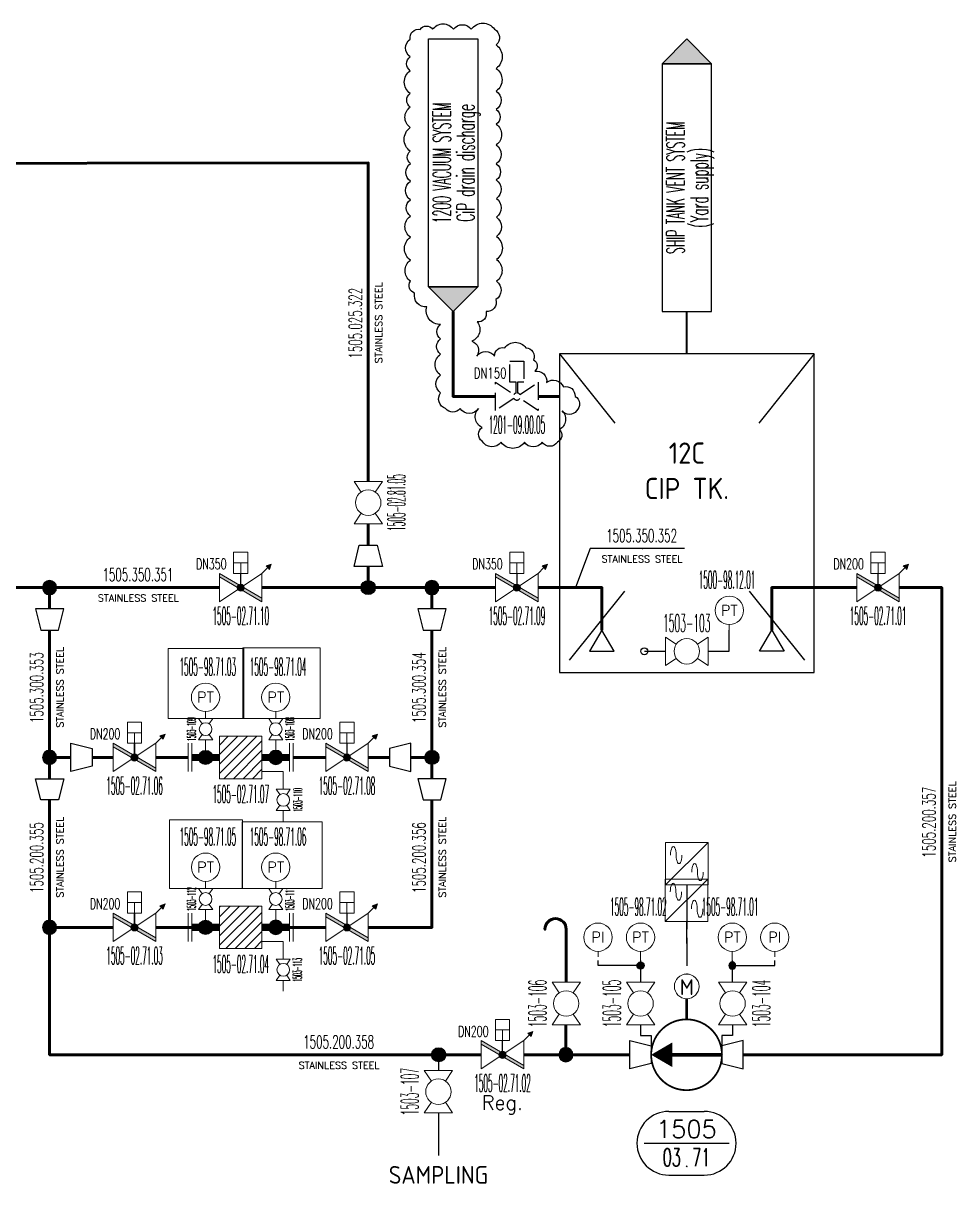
# Model space of a CAD drawing. Extents: x 96 to 630, y 53 to 248.
# Drawn here: x 498.1 to 629.8, y 53 to 216.9 of the extents above; entities that cross this region are included whole.
import ezdxf
from ezdxf.enums import TextEntityAlignment as Align
from ezdxf.xclip import XClip

# ---------------------------------------------------------------- set-up
doc = ezdxf.new("R2010")
doc.units = 0
doc.header["$LTSCALE"] = 10
doc.header["$XCLIPFRAME"] = 2
for name, pattern in [('CENTER', [2, 1.25, -0.25, 0.25, -0.25]), ('HIDDEN', [0.375, 0.25, -0.125]), ('PHANTOM2', [1.25, 0.625, -0.125, 0.125, -0.125, 0.125, -0.125])]:
    doc.linetypes.add(name, pattern=pattern)
for name, color, linetype in [('000-TX1', 1, 'Continuous'), ('000-TX2', 2, 'Continuous'), ('000-TX3', 3, 'Continuous'), ('0CE1', 1, 'CENTER'), ('0CO0', 7, 'Continuous'), ('0CO1', 1, 'Continuous'), ('0CO2', 2, 'Continuous'), ('0TX1', 1, 'Continuous'), ('0TX2', 2, 'Continuous'), ('Reference_1', 7, 'Continuous'), ('Reference_2', 1, 'Continuous')]:
    doc.layers.add(name, color=color, linetype=linetype)
for name, color, linetype, lineweight in [('1400_1 Circulation System Piping', 102, 'Continuous', 60), ('1500_1 Flushing System Piping', 92, 'Continuous', 60), ('2400 Biomass Water Piping', 220, 'Continuous', 40), ('ARMATURE', 1, 'Continuous', 15), ('PIPENUM', 1, 'Continuous', 25)]:
    doc.layers.add(name, color=color, linetype=linetype, lineweight=lineweight)
doc.layers.add('REV C', color=14, linetype='Continuous', true_color=0xa50000)
doc.layers.add('Viewport', color=7, linetype='Continuous', plot=False)
doc.styles.add('MMC-TX2', font='romans.shx')
doc.styles.add('ROMANS', font='romans.shx')
doc.styles.get("Standard").update_dxf_attribs({"font": 'isocp.shx'})
doc.styles.add('Standard-TX2', font='romans.shx')

# ---------------------------------------------------------------- blocks, each defined once
blk = doc.blocks.new('Pipe_tag')
at = {"layer": '0CO1', "ltscale": 2}
blk.add_point((6, 0), dxfattribs=at)
at = {"color": 0, "style": 'ROMANS', "width": 0.532808}
blk.add_attdef('PIPE-NO', text='', height=2.2, dxfattribs=at).set_placement((-0.18, 1.08), (11.82, 1.08), align=Align.FIT)
at = {"layer": '000-TX2', "color": 2, "style": 'ROMANS', "flags": 1}
for tag, p in [('REMARKS', (6, 12.18)), ('TO', (5.97, 10.4)), ('FROM', (6.01, 8.78)), ('MATERIAL', (6.34, 6.9)), ('DIAMETER', (6.07, 4.56))]:
    blk.add_attdef(tag, text='', height=1.2, dxfattribs=at).set_placement(p, align=Align.MIDDLE_CENTER)
at = {"layer": '000-TX2', "style": 'ROMANS'}
blk.add_attdef('PIPE_TYPE', text='', height=1.2, dxfattribs=at).set_placement((5.89, -1.18), align=Align.MIDDLE)
blk = doc.blocks.new('I201_MMC')
blk.add_line((0, 1.68), (0, 3.18))
blk.add_circle((0, 5.18), 2)
at = {"layer": '000-TX1', "style": 'MMC-TX2', "flags": 1}
for tag, p in [('DO', (-2.77, -51.79)), ('DI', (-2.77, -54.79)), ('AO', (-2.56, -57.23)), ('AI', (-2.56, -60.23)), ('BUS', (-2.77, -62.9))]:
    blk.add_attdef(tag, p, '', height=1.5, dxfattribs=at)
at = {"layer": '0TX1', "style": 'MMC-TX2', "width": 0.457143}
blk.add_attdef('ITEMNR.', text='', height=2.5, rotation=360, dxfattribs=at).set_placement((-3.69, 8.24), (4.31, 8.24), align=Align.FIT)
at = {"layer": '0TX1', "style": 'MMC-TX2'}
blk.add_attdef('SIZE', text='', height=1.5, dxfattribs=at).set_placement((-1.84, 3.3), align=Align.MIDDLE_RIGHT)
at = {"layer": '0TX1', "style": 'MMC-TX2', "flags": 1}
for tag, p in [('PRODUCT_NR', (-2.77, -7.16)), ('DESCRIPTION.', (-2.77, -10.12)), ('TYPE', (-2.77, -13.13)), ('RATING', (-2.77, -16.13)), ('DRILL', (-2.77, -19.13)), ('HOUSING', (-2.77, -22.13)), ('TRIM', (-2.77, -25.13)), ('STEM', (-2.77, -28.13)), ('SEAT', (-2.77, -31.13)), ('CTRL', (-2.77, -34.13)), ('CERT', (-2.77, -37.13)), ('REMARKS', (-2.77, -40.13)), ('REV', (-2.77, -43.13)), ('TAG', (-2.77, -46.13)), ('FONT/SIGN', (-2.77, -49.13))]:
    blk.add_attdef(tag, p, '', height=1.5, dxfattribs=at)
at = {"layer": '0TX2', "style": 'MMC-TX2', "flags": 8}
blk.add_attdef('T', text='', height=1.5, dxfattribs=at).set_placement((0, 5.18), align=Align.MIDDLE_CENTER)
blk = doc.blocks.new('BV702_MMC')
for points in [[(1.5, -1), (0, -2), (0, 2), (1.5, 1)], [(4.5, -1), (6, -2), (6, 2), (4.5, 1)]]:
    blk.add_lwpolyline(points)
blk.add_circle((3, 0), 1.8)
at = {"layer": '000-TX1', "style": 'MMC-TX2'}
blk.add_attdef('SIZE', text='', height=1.5, dxfattribs=at).set_placement((1.54, 3.3), align=Align.MIDDLE_RIGHT)
at = {"layer": '000-TX1', "style": 'MMC-TX2', "width": 0.457143}
blk.add_attdef('ITEMNR.', text='', height=2.5, rotation=360, dxfattribs=at).set_placement((-0.99, -5.24), (7.01, -5.24), align=Align.FIT)
at = {"layer": '000-TX1', "style": 'MMC-TX2', "flags": 1}
for tag, p in [('PRODUCT_NR', (-1, -10.2)), ('DESCRIPTION.', (-1, -13.16)), ('TYPE', (-1, -16.17)), ('RATING', (-1, -19.17)), ('DRILL', (-1, -22.17)), ('HOUSING', (-1, -25.17)), ('TRIM', (-1, -28.17)), ('STEM', (-1, -31.17)), ('SEAT', (-1, -34.17)), ('CTRL', (-1, -37.17)), ('CERT', (-1, -40.17)), ('REV', (-1, -46.17)), ('TAG', (-1, -49.17)), ('FONT/SIGN', (-1, -52.17)), ('DO', (-1, -55.82)), ('DI', (-1, -58.82)), ('AO', (-0.79, -61.26)), ('AI', (-0.79, -64.26)), ('BUS', (-1, -66.94))]:
    blk.add_attdef(tag, p, '', height=1.5, dxfattribs=at)
blk.add_attdef('REMARKS', text='', height=1, dxfattribs=at).set_placement((-1, -43.17), (9.07, -43.17), align=Align.ALIGNED)
blk = doc.blocks.new('P301_MMC')
at = {"const_width": 0.25}
blk.add_lwpolyline([(10.5, 0), (10.5, 0, -0.414214), (5.5, -5), (5.5, -5, -0.414214), (0.5, 0), (0.5, 0, -0.414214), (5.5, 5), (5.5, 5, -0.414214)], format="xyb", close=True, dxfattribs=at)
at = {"ltscale": 2}
blk.add_lwpolyline([(3.5, 0, 3.5, 0, 0), (0.5, 0, 0, 0, 0)], format="xyseb", dxfattribs=at)
at = {"const_width": 0.5}
blk.add_lwpolyline([(10.5, 0), (3.5, 0)], dxfattribs=at)
blk = doc.blocks.new('JOINT')
h = blk.add_hatch(color=256)
h.dxf.hatch_style = 1
h.paths.add_polyline_path([(1, 0, 1), (-1, 0, 1)])
at = {"layer": 'Viewport'}
blk.add_circle((0, 0), 1, dxfattribs=at)
blk = doc.blocks.new('E852_MMC')
at = {"color": 0}
blk.add_line((-3, 0), (3, 6), dxfattribs=at)
blk.add_lwpolyline([(-3, 0), (3, 0), (3, 6), (-3, 6)], close=True, dxfattribs=at)
for centre, major_axis in [((-1.9, 4.2), (0, -1.2)), ((-1.1, 4.2), (0, 1.2)), ((1.1, 1.8), (0, -1.2)), ((1.9, 1.8), (0, 1.2))]:
    blk.add_ellipse(centre, major_axis=major_axis, ratio=0.333333, start_param=1.570796, end_param=4.712389, dxfattribs=at)
blk = doc.blocks.new('CPUMP WITH SENSORS')
at = {"layer": '0CO0', "linetype": 'PHANTOM2'}
blk.add_lwpolyline([(0, 18.82), (-0.02, 11.41)], dxfattribs=at)
at = {"layer": '0CO1'}
for points in [[(-6.46, 12.61), (-12.46, 12.61), (-12.46, 13.32)], [(-6.46, 13.32), (-6.46, 10.24)], [(6.5, 13.32), (6.5, 10.24)], [(6.5, 12.61), (12.5, 12.61), (12.5, 13.32)], [(-6.5, 4.24), (-6.5, 2.74), (-5, 2.74), (-5, 1.24)], [(6.5, 4.24), (6.5, 2.74), (5, 2.74), (5, 1.24)]]:
    blk.add_lwpolyline(points, dxfattribs=at)
for points in [[(-8, -2), (-8, 2), (-5, 1.25), (-5, -1.25)], [(8, -2), (8, 2), (5, 1.25), (5, -1.25)]]:
    blk.add_lwpolyline(points, close=True, dxfattribs=at)
at = {"layer": 'ARMATURE', "const_width": 0.373}
blk.add_lwpolyline([(0, 4.97), (0, 7.92)], dxfattribs=at)
at = {"layer": 'ARMATURE'}
blk.add_circle((-0.02, 9.66), 1.74, dxfattribs=at)
at = {"layer": '0CO1', "yscale": 0.5, "zscale": 0.5, "rotation": 180}
for p, xscale in [((-6.46, 12.6), 0.5), ((6.5, 12.6), -0.5)]:
    blk.add_blockref('JOINT', p, dxfattribs=dict(at, xscale=xscale))
at = {"layer": 'ARMATURE', "ltscale": 2, "xscale": -1}
blk.add_blockref('E852_MMC', (0, 18.82), dxfattribs=at)
at = {"layer": 'ARMATURE', "ltscale": 2, "rotation": 180}
blk.add_blockref('P301_MMC', (5.5, 0), dxfattribs=at)
at = {"color": 2}
blk.add_text('M', height=2.24, dxfattribs=at).set_placement((-0.04, 8.43), align=Align.CENTER)
blk = doc.blocks.new('PI')
blk.add_line((0, 0), (0, 0.78))
blk.add_circle((0, 2.78), 2)
at = {"layer": '000-TX1', "style": 'MMC-TX2', "flags": 1}
for tag, p in [('DO', (-2.77, -54.19)), ('DI', (-2.77, -57.19)), ('AO', (-2.56, -59.63)), ('AI', (-2.56, -62.63)), ('BUS', (-2.77, -65.3))]:
    blk.add_attdef(tag, p, '', height=1.5, dxfattribs=at)
at = {"layer": '0TX1', "style": 'MMC-TX2', "width": 0.457143}
blk.add_attdef('ITEMNR.', text='', height=2.5, rotation=360, dxfattribs=at).set_placement((-3.69, 5.84), (4.31, 5.84), align=Align.FIT)
at = {"layer": '0TX1', "style": 'MMC-TX2'}
blk.add_attdef('SIZE', text='', height=1.5, dxfattribs=at).set_placement((-1.84, 0.9), align=Align.MIDDLE_RIGHT)
at = {"layer": '0TX1', "style": 'MMC-TX2', "flags": 1}
for tag, p in [('PRODUCT_NR', (-2.77, -9.56)), ('DESCRIPTION.', (-2.77, -12.52)), ('TYPE', (-2.77, -15.53)), ('RATING', (-2.77, -18.53)), ('DRILL', (-2.77, -21.53)), ('HOUSING', (-2.77, -24.53)), ('TRIM', (-2.77, -27.53)), ('STEM', (-2.77, -30.53)), ('SEAT', (-2.77, -33.53)), ('CTRL', (-2.77, -36.53)), ('CERT', (-2.77, -39.53)), ('REMARKS', (-2.77, -42.53)), ('REV', (-2.77, -45.53)), ('TAG', (-2.77, -48.53)), ('FONT/SIGN', (-2.77, -51.53))]:
    blk.add_attdef(tag, p, '', height=1.5, dxfattribs=at)
at = {"layer": '0TX2', "style": 'MMC-TX2', "flags": 8}
blk.add_attdef('PI', text='', height=1.5, dxfattribs=at).set_placement((0, 2.78), align=Align.MIDDLE_CENTER)
blk = doc.blocks.new('MMCFP_COMP_TAG')
at = {"layer": '000-TX3', "ltscale": 3}
for p, q in [((-2.5, 4.5), (2.5, 4.5)), ((-6, 0), (6, 0)), ((-2.5, -4.5), (2.5, -4.5))]:
    blk.add_line(p, q, dxfattribs=at)
for centre, start, end in [((-2.5, 0), 90, 270), ((2.5, 0), 270, 90)]:
    blk.add_arc(centre, 4.5, start, end, dxfattribs=at)
at = {"layer": '000-TX2', "style": 'Standard-TX2'}
blk.add_text('.', height=1.5, dxfattribs=at).set_placement((0.02, -3.35), align=Align.CENTER)
at = {"layer": '000-TX2', "style": 'Standard-TX2', "flags": 8}
blk.add_attdef('WBS1', text='', height=2.5, dxfattribs=at).set_placement((-0.02, 0.75), align=Align.CENTER)
at = {"layer": '000-TX2', "style": 'Standard-TX2', "width": 0.6, "flags": 8}
blk.add_attdef('WBS2', text='', height=2.5, dxfattribs=at).set_placement((-0.8, -3.25), align=Align.RIGHT)
blk.add_attdef('Number', (0.8, -3.25), '', height=2.5, dxfattribs=at)
blk = doc.blocks.new('BU310PN_F_MMC')
h = blk.add_hatch(color=256)
h.dxf.hatch_style = 1
h.paths.add_polyline_path([(7.31, 3.31), (6.57, 3.06), (6.82, 2.82), (7.06, 2.57)])
blk.add_hatch(color=256).paths.add_polyline_path([(0, 2), (6, -1.5), (6, -2), (0, 1.5)])
h = blk.add_hatch(color=256)
edge = h.paths.add_edge_path()
edge.add_arc((3, -0.01), 0.5, 0, 360)
for p, q in [((2, 3.5), (4, 3.5)), ((3, 3.5), (3, 2)), ((7.31, 3.31), (6.57, 3.06)), ((7.31, 3.31), (7.06, 2.57)), ((6, 2), (6.82, 2.82)), ((6.57, 3.06), (6.82, 2.82)), ((6.82, 2.82), (7.06, 2.57))]:
    blk.add_line(p, q)
for points in [[(2, 2), (4, 2), (4, 5), (2, 5)], [(0, 2), (6, -1.5), (6, -2), (0, 1.5)]]:
    blk.add_lwpolyline(points, close=True)
blk.add_lwpolyline([(0, 2), (0, -2), (6, 2), (6, -2)])
at = {"const_width": 0.2}
blk.add_lwpolyline([(3, 0), (3, 2)], dxfattribs=at)
blk.add_circle((3, -0.01), 0.5)
at = {"layer": '000-TX1', "style": 'MMC-TX2', "width": 0.75}
blk.add_attdef('SIZE', text='', height=1.5, dxfattribs=at).set_placement((1, 3.34), align=Align.MIDDLE_RIGHT)
at = {"layer": '000-TX1', "style": 'MMC-TX2', "width": 0.457143}
blk.add_attdef('ITEMNR.', text='', height=2.5, rotation=360, dxfattribs=at).set_placement((-0.99, -5.24), (7.01, -5.24), align=Align.FIT)
at = {"layer": '000-TX1', "style": 'MMC-TX2', "flags": 1}
for tag, p in [('PRODUCT_NR', (-1, -10.2)), ('DESCRIPTION.', (-1, -13.16)), ('TYPE', (-1, -16.17)), ('RATING', (-1, -19.17)), ('DRILL', (-1, -22.17)), ('HOUSING', (-1, -25.17)), ('TRIM', (-1, -28.17)), ('STEM', (-1, -31.17)), ('SEAT', (-1, -34.17)), ('CTRL', (-1, -37.17)), ('CERT', (-1, -40.17)), ('REMARKS', (-1, -43.17)), ('REV', (-1, -46.17)), ('TAG', (-1, -49.17)), ('FONT/SIGN', (-1, -52.17)), ('DO', (-1, -55.84)), ('DI', (-1, -58.84)), ('AO', (-0.79, -61.28)), ('AI', (-0.79, -64.28)), ('BUS', (-1, -66.95))]:
    blk.add_attdef(tag, p, '', height=1.5, dxfattribs=at)
blk = doc.blocks.new('Reference_diagram1')
at = {"layer": 'Reference_2'}
blk.add_hatch(color=256, dxfattribs=at).paths.add_polyline_path([(-3.5, -3.5), (0, 0), (-3.5, 3.5)])
blk.add_lwpolyline([(-38.5, -3.5), (-3.5, -3.5), (-3.5, 3.5), (-38.5, 3.5)], close=True, dxfattribs=at)
blk.add_lwpolyline([(-3.5, 3.5), (-3.5, -3.5), (0, 0), (-3.5, 3.5)], dxfattribs=at)
at = {"layer": 'Reference_1', "style": 'ROMANS'}
for tag, width, p in [('WBS-NAME', 0.55, (-21, 2.85)), ('DESCRIPTION', 0.6, (-21, -0.5))]:
    blk.add_attdef(tag, text='', height=2.5, dxfattribs=dict(at, width=width)).set_placement(p, align=Align.TOP_CENTER)
blk = doc.blocks.new('F701_MMC')
h = blk.add_hatch()
h.set_pattern_fill('ANSI31', color=256, scale=0.3, style=0)
h.paths.add_polyline_path([(0, -3), (6, -3), (6, 3), (0, 3)])
blk.add_lwpolyline([(0, -3), (6, -3), (6, 3), (0, 3)], close=True)
at = {"layer": '000-TX1', "style": 'MMC-TX2'}
blk.add_attdef('SIZE', text='', height=1.5, dxfattribs=at).set_placement((-0.07, 3.3), align=Align.MIDDLE_RIGHT)
at = {"layer": '000-TX1', "style": 'MMC-TX2', "width": 0.457143}
blk.add_attdef('ITEMNR.', text='', height=2.5, rotation=360, dxfattribs=at).set_placement((-0.99, -6.43), (7.01, -6.43), align=Align.FIT)
at = {"layer": '000-TX1', "style": 'MMC-TX2', "flags": 1}
for tag, p in [('PRODUCT_NR', (-1, -11.39)), ('DESCRIPTION.', (-1, -14.35)), ('TYPE', (-1, -17.36)), ('RATING', (-1, -20.36)), ('DRILL', (-1, -23.36)), ('HOUSING', (-1, -26.36)), ('TRIM', (-1, -29.36)), ('STEM', (-1, -32.36)), ('SEAT', (-1, -35.36)), ('CTRL', (-1, -38.36)), ('CERT', (-1, -41.36)), ('REMARKS', (-1, -44.36)), ('REV', (-1, -47.36)), ('TAG', (-1, -50.36)), ('FONT/SIGN', (-1, -53.36)), ('DO', (-1, -55.82)), ('DI', (-1, -58.82)), ('AO', (-0.79, -61.26)), ('AI', (-0.79, -64.26)), ('BUS', (-1, -66.94))]:
    blk.add_attdef(tag, p, '', height=1.5, dxfattribs=at)
blk = doc.blocks.new('BU310PN_FP_MMC')
h = blk.add_hatch(color=256)
h.dxf.hatch_style = 1
h.paths.add_polyline_path([(7.31, 3.31), (6.57, 3.06), (6.82, 2.82), (7.06, 2.57)])
blk.add_hatch(color=256).paths.add_polyline_path([(0, 2), (6, -1.5), (6, -2), (0, 1.5)])
h = blk.add_hatch(color=256)
edge = h.paths.add_edge_path()
edge.add_arc((3, -0.01), 0.5, 0, 360)
for p, q in [((2, 3.5), (4, 3.5)), ((3, 3.5), (3, 2)), ((7.31, 3.31), (6.57, 3.06)), ((7.31, 3.31), (7.06, 2.57)), ((6, 2), (6.82, 2.82)), ((6.57, 3.06), (6.82, 2.82)), ((6.82, 2.82), (7.06, 2.57))]:
    blk.add_line(p, q)
for points in [[(2, 2), (4, 2), (4, 5), (2, 5)], [(0, 2), (6, -1.5), (6, -2), (0, 1.5)]]:
    blk.add_lwpolyline(points, close=True)
blk.add_lwpolyline([(0, 2), (0, -2), (6, 2), (6, -2)])
at = {"const_width": 0.2}
blk.add_lwpolyline([(3, 0), (3, 2)], dxfattribs=at)
blk.add_circle((3, -0.01), 0.5)
at = {"layer": '000-TX1', "style": 'MMC-TX2'}
blk.add_text('Reg.', height=2, dxfattribs=at).set_placement((3, -7.1), align=Align.MIDDLE)
at = {"layer": '000-TX1', "style": 'MMC-TX2', "width": 0.85}
blk.add_attdef('SIZE', text='', height=1.5, dxfattribs=at).set_placement((1.54, 3.3), align=Align.MIDDLE_RIGHT)
at = {"layer": '000-TX1', "style": 'MMC-TX2', "width": 0.457143}
blk.add_attdef('ITEMNR.', text='', height=2.5, rotation=360, dxfattribs=at).set_placement((-0.99, -5.24), (7.01, -5.24), align=Align.FIT)
at = {"layer": '000-TX1', "style": 'MMC-TX2', "flags": 1}
for tag, p in [('PRODUCT_NR', (-1, -10.2)), ('DESCRIPTION.', (-1, -13.16)), ('TYPE', (-1, -16.17)), ('RATING', (-1, -19.17)), ('DRILL', (-1, -22.17)), ('HOUSING', (-1, -25.17)), ('TRIM', (-1, -28.17)), ('STEM', (-1, -31.17)), ('SEAT', (-1, -34.17)), ('CTRL', (-1, -37.17)), ('CERT', (-1, -40.17)), ('REMARKS', (-1, -43.17)), ('REV', (-1, -46.17)), ('TAG', (-1, -49.17)), ('FONT/SIGN', (-1, -52.17)), ('DO', (-1, -55.84)), ('DI', (-1, -58.84)), ('AO', (-0.79, -61.28)), ('AI', (-0.79, -64.28)), ('BUS', (-1, -66.95))]:
    blk.add_attdef(tag, p, '', height=1.5, dxfattribs=at)
blk = doc.blocks.new('INTTERFACE VALVE')
at = {"linetype": 'HIDDEN'}
blk.add_lwpolyline([(0.42, -0.27, -0.547905), (-0.42, -0.27), (-3, -1.99), (-3, 2.01), (-0.41, 0.29, -0.192777), (-0.1, 0.49), (-0.1, 2.01), (-1, 2.01), (-1, 5.01), (1, 5.01), (1, 2.01), (0.1, 2.01), (0.1, 0.49, -0.192777), (0.41, 0.29), (3, 2.01), (3, -1.99), (0.42, -0.28)], format="xyb", dxfattribs=at)
at = {"style": 'MMC-TX2', "width": 0.7}
blk.add_attdef('SIZE', text='', height=1.5, dxfattribs=at).set_placement((-1.46, 3.31), align=Align.MIDDLE_RIGHT)
at = {"style": 'MMC-TX2', "width": 0.457143}
blk.add_attdef('ITEMNR.', text='', height=2.5, rotation=360, dxfattribs=at).set_placement((-3.99, -5.23), (4.01, -5.23), align=Align.FIT)

msp = doc.modelspace()

# ---------------------------------------------------------------- linework, layer by layer
msp.add_lwpolyline([(591.49, 142.73), (578.17, 142.73), (576.11, 137.22)])
at = {"layer": '0CE1'}
for points in [[(573.82, 170.22), (583.03, 158.71)], [(609.82, 170.22), (600.61, 158.71)], [(583.03, 136.73), (573.82, 125.22)], [(600.61, 136.73), (609.82, 125.22)]]:
    msp.add_lwpolyline(points, dxfattribs=at)
at = {"layer": '0CO0', "linetype": 'PHANTOM2'}
msp.add_lwpolyline([(591.82, 95.22), (591.8, 82.63)], dxfattribs=at)
at = {"layer": '0CO1'}
for points in [[(548.82, 140.22), (544.82, 140.22), (545.57, 143.22), (548.07, 143.22)], [(503.82, 134.22), (499.82, 134.22), (500.57, 131.22), (503.07, 131.22)], [(557.82, 134.22), (553.82, 134.22), (554.57, 131.22), (557.07, 131.22)], [(579.82, 131.22), (578.09, 128.22), (581.55, 128.22)], [(603.82, 131.22), (605.55, 128.22), (602.09, 128.22)], [(504.82, 111.22), (504.82, 115.22), (507.82, 114.47), (507.82, 111.97)], [(552.82, 111.22), (552.82, 115.22), (549.82, 114.47), (549.82, 111.97)], [(499.82, 110.22), (503.82, 110.22), (503.07, 107.22), (500.57, 107.22)], [(557.82, 110.22), (553.82, 110.22), (554.57, 107.22), (557.07, 107.22)]]:
    msp.add_lwpolyline(points, close=True, dxfattribs=at)
for points in [[(594.82, 128.22), (597.82, 128.22), (597.82, 131.22)], [(585.82, 128.22), (588.82, 128.22)], [(574.78, 71.22), (574.78, 73.44)], [(556.74, 71.22), (556.74, 69)], [(556.74, 63), (556.74, 57)]]:
    msp.add_lwpolyline(points, dxfattribs=at)
msp.add_circle((585.82, 128.22), 0.5, dxfattribs=at)
at = {"layer": '0CO2'}
msp.add_lwpolyline([(609.82, 170.22), (573.82, 170.22), (573.82, 125.22), (609.82, 125.22)], close=True, dxfattribs=at)
at = {"layer": '1500_1 Flushing System Piping', "ltscale": 2}
for points in [[(467.35, 197.11), (546.82, 197.22), (546.82, 152.22)], [(564.82, 164.22), (558.82, 164.22), (558.82, 176.22)], [(570.82, 164.22), (573.82, 164.22)], [(546.82, 146.22), (546.82, 143.22)], [(546.82, 140.22), (546.82, 137.22)], [(525.82, 137.22), (495.82, 137.22)], [(501.82, 134.22), (501.82, 137.22)], [(564.82, 137.22), (531.82, 137.22)], [(555.82, 134.22), (555.82, 137.22)], [(570.82, 137.22), (579.82, 137.22), (579.82, 131.22)], [(621.82, 137.22), (627.82, 137.22), (627.82, 71.22), (599.78, 71.22)], [(615.82, 137.22), (603.82, 137.22), (603.82, 131.22)], [(501.82, 110.22), (501.82, 131.22)], [(555.82, 110.22), (555.82, 131.22)], [(504.82, 113.22), (501.82, 113.22)], [(510.82, 113.22), (507.82, 113.22)], [(521.41, 113.22), (516.82, 113.22)], [(540.82, 113.22), (536.23, 113.22)], [(546.82, 113.22), (549.82, 113.22)], [(552.82, 113.22), (555.82, 113.22)], [(510.82, 89.22), (501.82, 89.22), (501.82, 107.22)], [(546.82, 89.22), (555.82, 89.22), (555.82, 107.22)], [(562.78, 71.22), (501.82, 71.22), (501.82, 89.22)], [(525.82, 89.22), (516.82, 89.22)], [(540.82, 89.22), (531.82, 89.22)], [(574.74, 71.22), (574.75, 75.46)], [(583.78, 71.22), (568.78, 71.22)]]:
    msp.add_lwpolyline(points, dxfattribs=at)
msp.add_lwpolyline([(574.76, 81.46), (574.78, 88.96, 0.414214), (573.28, 90.46), (573.28, 90.46, 0.414214), (571.78, 88.96), (571.78, 88.96)], format="xyb", dxfattribs=at)
at = {"layer": '2400 Biomass Water Piping'}
msp.add_lwpolyline([(591.82, 170.22), (591.82, 176.22)], dxfattribs=at)
at = {"layer": 'ARMATURE'}
for points in [[(521.41, 115.22), (521.41, 111.22)], [(521.91, 115.22), (521.91, 111.22)], [(523.86, 113.22), (523.86, 115.72)], [(533.77, 113.22), (533.77, 115.72)], [(535.73, 115.22), (535.73, 111.22)], [(536.23, 115.22), (536.23, 111.22)], [(531.82, 111.22), (534.82, 111.22), (534.82, 108.72)], [(534.82, 105.72), (534.82, 104.22)], [(521.41, 91.22), (521.41, 87.22)], [(521.91, 91.22), (521.91, 87.22)], [(523.86, 89.22), (523.86, 91.72)], [(533.77, 89.22), (533.77, 91.72)], [(535.73, 91.22), (535.73, 87.22)], [(536.23, 91.22), (536.23, 87.22)], [(531.82, 87.22), (534.82, 87.22), (534.82, 84.72)], [(534.82, 81.72), (534.82, 80.22)]]:
    msp.add_lwpolyline(points, dxfattribs=at)
at = {"layer": 'ARMATURE', "const_width": 1}
for points in [[(525.82, 113.22), (521.91, 113.22)], [(531.82, 113.22), (535.73, 113.22)], [(525.82, 89.22), (521.91, 89.22)], [(531.82, 89.22), (535.73, 89.22)]]:
    msp.add_lwpolyline(points, dxfattribs=at)
at = {"layer": 'REV C'}
msp.add_lwpolyline([(576.23, 162.19, -0.520567), (574.2, 162.19, -0.520567), (573.82, 159.55, -0.520567), (573.54, 157.74, -0.520567), (571.39, 157.74, -0.520567), (568.89, 157.74, -0.520567), (565.59, 157.74, -0.520567), (562.9, 157.91, -0.520567), (562.9, 159.84, -0.520567), (562.42, 162.52, -0.520567), (559.79, 162.52, -0.520567), (557.75, 162.52, -0.520567), (557.05, 164.73, -0.520567), (557.05, 167.24, -0.520567), (557.05, 170.2, -0.520567), (557.05, 172.35, -0.520567), (557.05, 174.4, -0.520567), (555.11, 176.9, -0.520567), (553.38, 178.83, -0.520567), (552.8, 180.51, -0.520567), (552.79, 183.48, -0.520567), (552.79, 186.72, -0.520567), (552.79, 189.71, -0.520567), (552.78, 191.98, -0.520567), (552.78, 194.63, -0.520567), (552.78, 197.13, -0.520567), (552.77, 198.85, -0.520567), (552.77, 202.2, -0.520567), (552.77, 205.11, -0.520567), (552.76, 207.03, -0.520567), (552.76, 210.24, -0.520567), (552.76, 212.21, -0.520567), (552.75, 214.69, -0.520567), (554.16, 216.08, -0.520567), (555.92, 216.09, -0.520567), (558.87, 216.09, -0.520567), (561.38, 216.09, -0.520567), (564.66, 216.1, -0.520567), (564.89, 213.88, -0.520567), (564.89, 210.57, -0.520567), (564.9, 207.37, -0.520567), (564.9, 204.76, -0.520567), (564.9, 202.68, -0.520567), (564.91, 199.75, -0.520567), (564.91, 197.09, -0.520567), (564.91, 194.81, -0.520567), (564.92, 192.19, -0.520567), (564.92, 189.55, -0.520567), (564.92, 186.81, -0.520567), (564.93, 183.56, -0.520567), (564.93, 180.5, -0.520567), (564.87, 177.9, -0.520567), (563.46, 176.22, -0.520567), (562.22, 174.74, -0.520567), (561.44, 172.04, -0.520567), (562.14, 169.92, -0.520567), (564.68, 169.92, -0.520567), (566.1, 171.09, -0.520567), (569.1, 171.09, -0.520567), (570.18, 169.4, -0.520567), (570.36, 167.79, -0.520567), (572.02, 166.18, -0.520567), (574.39, 165.56, -0.520567), (576.03, 164.23, -0.520567)], format="xyb", close=True, dxfattribs=at)

# ---------------------------------------------------------------- block references
ref = msp.add_blockref('Reference_diagram1', (558.82, 176.22), dxfattribs=dict(xscale=-1, rotation=90))
ref.add_attrib('WBS-NAME', '1200 VACUUM SYSTEM', dxfattribs={"layer": 'Reference_1', "height": 2.5, "rotation": 90, "style": 'ROMANS', "width": 0.45}).set_placement((555.97, 197.22), align=Align.TOP_CENTER)
ref.add_attrib('DESCRIPTION', 'CiP drain discharge', dxfattribs={"layer": 'Reference_1', "height": 2.5, "rotation": 90, "style": 'ROMANS', "width": 0.5}).set_placement((559.32, 197.22), align=Align.TOP_CENTER)
ref = msp.add_blockref('Reference_diagram1', (591.82, 214.72), dxfattribs=dict(rotation=90.00000000000003))
ref.add_attrib('WBS-NAME', 'SHIP TANK VENT SYSTEM', dxfattribs={"layer": 'Reference_1', "height": 2.5, "rotation": 90, "style": 'ROMANS', "width": 0.45}).set_placement((588.97, 193.72), align=Align.TOP_CENTER)
ref.add_attrib('DESCRIPTION', '(Yard supply)', dxfattribs={"layer": 'Reference_1', "height": 2.5, "rotation": 90, "style": 'ROMANS', "width": 0.5}).set_placement((592.32, 193.72), align=Align.TOP_CENTER)
ref = msp.add_blockref('MMCFP_COMP_TAG', (591.78, 58.72))
ref.add_attrib('WBS1', '1505', dxfattribs={"layer": '000-TX2', "height": 2.5, "style": 'Standard-TX2'}).set_placement((591.76, 59.47), align=Align.CENTER)
ref.add_attrib('WBS2', '03', dxfattribs={"layer": '000-TX2', "height": 2.5, "style": 'Standard-TX2', "width": 0.6}).set_placement((590.98, 55.47), align=Align.RIGHT)
ref.add_attrib('Number', '71', (592.58, 55.47), dxfattribs={"layer": '000-TX2', "height": 2.5, "style": 'Standard-TX2', "width": 0.6})
at = {"layer": '0CO0'}
ref = msp.add_blockref('INTTERFACE VALVE', (567.82, 164.21), dxfattribs=at)
ref.add_attrib('ITEMNR.', '1201-09.00.05', dxfattribs={"layer": '0', "height": 2.5, "rotation": 360, "style": 'MMC-TX2', "width": 0.276543}).set_placement((563.83, 158.98), (571.83, 158.98), align=Align.FIT)
ref.add_attrib('SIZE', 'DN150', dxfattribs={"layer": '0', "height": 1.5, "style": 'MMC-TX2', "width": 0.7}).set_placement((566.36, 167.52), align=Align.MIDDLE_RIGHT)
at = {"layer": '1400_1 Circulation System Piping', "xscale": -1}
msp.add_blockref('CPUMP WITH SENSORS', (591.78, 71.22), dxfattribs=at)
at = {"layer": '1500_1 Flushing System Piping', "ltscale": 2, "xscale": -1}
for p in [(501.82, 137.22), (501.82, 137.22), (555.82, 137.22), (501.82, 113.22), (501.82, 89.22), (574.74, 71.22)]:
    msp.add_blockref('JOINT', p, dxfattribs=at)
at = {"layer": '1500_1 Flushing System Piping', "ltscale": 2}
for p in [(546.82, 137.22), (555.82, 113.22), (556.78, 71.22)]:
    msp.add_blockref('JOINT', p, dxfattribs=at)
at = {"layer": 'ARMATURE'}
ref = msp.add_blockref('BV702_MMC', (546.82, 146.22), dxfattribs=dict(at, rotation=90))
ref.add_attrib('ITEMNR.', '1505-02.81.05', dxfattribs={"layer": '000-TX1', "height": 2.5, "rotation": 90, "style": 'MMC-TX2', "width": 0.276543}).set_placement((552.06, 145.23), (552.06, 153.23), align=Align.FIT)
ref = msp.add_blockref('BU310PN_F_MMC', (525.82, 137.22), dxfattribs=at)
ref.add_attrib('ITEMNR.', '1505-02.71.10', dxfattribs={"layer": '000-TX1', "height": 2.5, "rotation": 360, "style": 'MMC-TX2', "width": 0.276543}).set_placement((524.83, 131.98), (532.83, 131.98), align=Align.FIT)
ref.add_attrib('SIZE', 'DN350', dxfattribs={"layer": '000-TX1', "height": 1.5, "style": 'MMC-TX2', "width": 0.65}).set_placement((526.82, 140.56), align=Align.MIDDLE_RIGHT)
ref = msp.add_blockref('BU310PN_F_MMC', (564.82, 137.22), dxfattribs=at)
ref.add_attrib('ITEMNR.', '1505-02.71.09', dxfattribs={"layer": '000-TX1', "height": 2.5, "rotation": 360, "style": 'MMC-TX2', "width": 0.277686}).set_placement((563.83, 131.98), (571.83, 131.98), align=Align.FIT)
ref.add_attrib('SIZE', 'DN350', dxfattribs={"layer": '000-TX1', "height": 1.5, "style": 'MMC-TX2', "width": 0.65}).set_placement((565.82, 140.56), align=Align.MIDDLE_RIGHT)
ref = msp.add_blockref('BU310PN_F_MMC', (615.82, 137.22), dxfattribs=at)
ref.add_attrib('ITEMNR.', '1505-02.71.01', dxfattribs={"layer": '000-TX1', "height": 2.5, "rotation": 360, "style": 'MMC-TX2', "width": 0.283544}).set_placement((614.83, 131.98), (622.83, 131.98), align=Align.FIT)
ref.add_attrib('SIZE', 'DN200', dxfattribs={"layer": '000-TX1', "height": 1.5, "style": 'MMC-TX2', "width": 0.65}).set_placement((616.82, 140.56), align=Align.MIDDLE_RIGHT)
ref = msp.add_blockref('I201_MMC', (597.82, 128.82), dxfattribs=dict(at, xscale=-1))
ref.add_attrib('ITEMNR.', '1500-98.12.01', dxfattribs={"layer": '0TX1', "height": 2.5, "style": 'MMC-TX2', "width": 0.283544}).set_placement((593.5, 137.07), (601.5, 137.07), align=Align.FIT)
ref.add_attrib('T', 'PT', dxfattribs={"layer": '0TX2', "height": 1.5, "style": 'MMC-TX2'}).set_placement((597.82, 134), align=Align.MIDDLE_CENTER)
ref = msp.add_blockref('BV702_MMC', (594.82, 128.22), dxfattribs=dict(at, rotation=180))
ref.add_attrib('ITEMNR.', ' 1503-103 ', dxfattribs={"layer": '000-TX1', "height": 2.5, "rotation": 360, "style": 'MMC-TX2', "width": 0.323077}).set_placement((587.81, 130.96), (595.81, 130.96), align=Align.FIT)
ref = msp.add_blockref('I201_MMC', (523.85, 116.54), dxfattribs=at)
XClip(ref).set_block_clipping_path([(-5.2640069785, 2.1773638293), (5.4007218904, 12.0575394799)])
ref.add_attrib('ITEMNR.', '1505-98.71.03', dxfattribs={"layer": '0TX1', "height": 2.5, "rotation": 360, "style": 'MMC-TX2', "width": 0.276543}).set_placement((520.17, 124.79), (528.17, 124.79), align=Align.FIT)
ref.add_attrib('T', 'PT', dxfattribs={"layer": '0TX2', "height": 1.5, "style": 'MMC-TX2'}).set_placement((523.85, 121.72), align=Align.MIDDLE_CENTER)
ref = msp.add_blockref('I201_MMC', (533.77, 116.54), dxfattribs=at)
XClip(ref).set_block_clipping_path([(-4.6485179993, 2.1773638293), (6.2560099979, 12.1481977981)])
ref.add_attrib('ITEMNR.', '1505-98.71.04', dxfattribs={"layer": '0TX1', "height": 2.5, "rotation": 360, "style": 'MMC-TX2', "width": 0.27541}).set_placement((530.09, 124.79), (538.09, 124.79), align=Align.FIT)
ref.add_attrib('T', 'PT', dxfattribs={"layer": '0TX2', "height": 1.5, "style": 'MMC-TX2'}).set_placement((533.77, 121.72), align=Align.MIDDLE_CENTER)
ref = msp.add_blockref('BU310PN_F_MMC', (510.82, 113.22), dxfattribs=at)
ref.add_attrib('ITEMNR.', '1505-02.71.06', dxfattribs={"layer": '000-TX1', "height": 2.5, "rotation": 360, "style": 'MMC-TX2', "width": 0.276543}).set_placement((509.83, 107.98), (517.83, 107.98), align=Align.FIT)
ref.add_attrib('SIZE', 'DN200', dxfattribs={"layer": '000-TX1', "height": 1.5, "style": 'MMC-TX2', "width": 0.65}).set_placement((511.82, 116.56), align=Align.MIDDLE_RIGHT)
ref = msp.add_blockref('BV702_MMC', (523.86, 115.72), dxfattribs=dict(at, xscale=-0.5, yscale=0.5, zscale=0.5, rotation=270))
ref.add_attrib('ITEMNR.', ' 1503-109 ', dxfattribs={"layer": '000-TX1', "height": 1.25, "rotation": 90, "style": 'MMC-TX2', "width": 0.323077}).set_placement((522.49, 115.22), (522.49, 119.22), align=Align.FIT)
ref = msp.add_blockref('BV702_MMC', (533.77, 115.72), dxfattribs=dict(at, xscale=0.5, yscale=0.5, zscale=0.5, rotation=89.99999999999999))
ref.add_attrib('ITEMNR.', ' 1503-108 ', dxfattribs={"layer": '000-TX1', "height": 1.25, "rotation": 90, "style": 'MMC-TX2', "width": 0.323077}).set_placement((536.39, 115.22), (536.39, 119.22), align=Align.FIT)
ref = msp.add_blockref('BU310PN_F_MMC', (540.82, 113.22), dxfattribs=at)
ref.add_attrib('ITEMNR.', '1505-02.71.08', dxfattribs={"layer": '000-TX1', "height": 2.5, "rotation": 360, "style": 'MMC-TX2', "width": 0.276543}).set_placement((539.83, 107.98), (547.83, 107.98), align=Align.FIT)
ref.add_attrib('SIZE', 'DN200', dxfattribs={"layer": '000-TX1', "height": 1.5, "style": 'MMC-TX2', "width": 0.65}).set_placement((541.82, 116.56), align=Align.MIDDLE_RIGHT)
ref = msp.add_blockref('F701_MMC', (525.82, 113.22), dxfattribs=at)
ref.add_attrib('ITEMNR.', '1505-02.71.07', dxfattribs={"layer": '000-TX1', "height": 2.5, "rotation": 360, "style": 'MMC-TX2', "width": 0.276543}).set_placement((524.83, 106.79), (532.83, 106.79), align=Align.FIT)
for p in [(523.86, 113.22), (523.86, 89.22)]:
    msp.add_blockref('JOINT', p, dxfattribs=at)
at = {"layer": 'ARMATURE', "xscale": -1}
for p in [(533.77, 113.22), (533.77, 89.22)]:
    msp.add_blockref('JOINT', p, dxfattribs=at)
at = {"layer": 'ARMATURE'}
ref = msp.add_blockref('BV702_MMC', (534.82, 105.72), dxfattribs=dict(at, xscale=0.5, yscale=0.5, zscale=0.5, rotation=90.00000000000003))
ref.add_attrib('ITEMNR.', ' 1503-110 ', dxfattribs={"layer": '000-TX1', "height": 1.25, "rotation": 90, "style": 'MMC-TX2', "width": 0.323077}).set_placement((537.52, 105.22), (537.52, 109.22), align=Align.FIT)
ref = msp.add_blockref('I201_MMC', (523.86, 92.54), dxfattribs=at)
XClip(ref).set_block_clipping_path([(-5.0888678555, 2.1773638293), (5.2098525394, 11.8569381478)])
ref.add_attrib('ITEMNR.', '1505-98.71.05', dxfattribs={"layer": '0TX1', "height": 2.5, "rotation": 360, "style": 'MMC-TX2', "width": 0.276543}).set_placement((520.18, 100.79), (528.18, 100.79), align=Align.FIT)
ref.add_attrib('T', 'PT', dxfattribs={"layer": '0TX2', "height": 1.5, "style": 'MMC-TX2'}).set_placement((523.86, 97.72), align=Align.MIDDLE_CENTER)
ref = msp.add_blockref('I201_MMC', (533.77, 92.54), dxfattribs=at)
XClip(ref).set_block_clipping_path([(-4.7519003195, 2.1773638293), (6.5564994125, 11.6046305647)])
ref.add_attrib('ITEMNR.', '1505-98.71.06', dxfattribs={"layer": '0TX1', "height": 2.5, "rotation": 360, "style": 'MMC-TX2', "width": 0.276543}).set_placement((530.09, 100.79), (538.09, 100.79), align=Align.FIT)
ref.add_attrib('T', 'PT', dxfattribs={"layer": '0TX2', "height": 1.5, "style": 'MMC-TX2'}).set_placement((533.77, 97.72), align=Align.MIDDLE_CENTER)
at = {"layer": 'ARMATURE', "ltscale": 2, "rotation": 180}
msp.add_blockref('E852_MMC', (591.82, 101.22), dxfattribs=at)
at = {"layer": 'ARMATURE'}
ref = msp.add_blockref('BU310PN_F_MMC', (510.82, 89.22), dxfattribs=at)
ref.add_attrib('ITEMNR.', '1505-02.71.03', dxfattribs={"layer": '000-TX1', "height": 2.5, "rotation": 360, "style": 'MMC-TX2', "width": 0.276543}).set_placement((509.83, 83.98), (517.83, 83.98), align=Align.FIT)
ref.add_attrib('SIZE', 'DN200', dxfattribs={"layer": '000-TX1', "height": 1.5, "style": 'MMC-TX2', "width": 0.65}).set_placement((511.82, 92.56), align=Align.MIDDLE_RIGHT)
ref = msp.add_blockref('BV702_MMC', (523.86, 91.72), dxfattribs=dict(at, xscale=-0.5, yscale=0.5, zscale=0.5, rotation=270))
ref.add_attrib('ITEMNR.', ' 1503-112 ', dxfattribs={"layer": '000-TX1', "height": 1.25, "rotation": 90, "style": 'MMC-TX2', "width": 0.323077}).set_placement((522.49, 91.22), (522.49, 95.22), align=Align.FIT)
ref = msp.add_blockref('BV702_MMC', (533.77, 91.72), dxfattribs=dict(at, xscale=0.5, yscale=0.5, zscale=0.5, rotation=89.99999999999999))
ref.add_attrib('ITEMNR.', ' 1503-111 ', dxfattribs={"layer": '000-TX1', "height": 1.25, "rotation": 90, "style": 'MMC-TX2', "width": 0.323077}).set_placement((536.39, 91.22), (536.39, 95.22), align=Align.FIT)
ref = msp.add_blockref('BU310PN_F_MMC', (540.82, 89.22), dxfattribs=at)
ref.add_attrib('ITEMNR.', '1505-02.71.05', dxfattribs={"layer": '000-TX1', "height": 2.5, "rotation": 360, "style": 'MMC-TX2', "width": 0.276543}).set_placement((539.83, 83.98), (547.83, 83.98), align=Align.FIT)
ref.add_attrib('SIZE', 'DN200', dxfattribs={"layer": '000-TX1', "height": 1.5, "style": 'MMC-TX2', "width": 0.65}).set_placement((541.82, 92.56), align=Align.MIDDLE_RIGHT)
ref = msp.add_blockref('F701_MMC', (525.82, 89.22), dxfattribs=at)
ref.add_attrib('ITEMNR.', '1505-02.71.04', dxfattribs={"layer": '000-TX1', "height": 2.5, "rotation": 360, "style": 'MMC-TX2', "width": 0.27541}).set_placement((524.83, 82.79), (532.83, 82.79), align=Align.FIT)
ref = msp.add_blockref('I201_MMC', (585.28, 82.65), dxfattribs=dict(at, xscale=-1))
ref.add_attrib('ITEMNR.', '1505-98.71.02', dxfattribs={"layer": '0TX1', "height": 2.5, "style": 'MMC-TX2', "width": 0.276543}).set_placement((580.97, 90.89), (588.97, 90.89), align=Align.FIT)
ref.add_attrib('T', 'PT', dxfattribs={"layer": '0TX2', "height": 1.5, "style": 'MMC-TX2'}).set_placement((585.28, 87.83), align=Align.MIDDLE_CENTER)
ref = msp.add_blockref('I201_MMC', (598.24, 82.65), dxfattribs=dict(at, xscale=-1))
ref.add_attrib('ITEMNR.', '1505-98.71.01', dxfattribs={"layer": '0TX1', "height": 2.5, "style": 'MMC-TX2', "width": 0.283544}).set_placement((593.93, 90.89), (601.93, 90.89), align=Align.FIT)
ref.add_attrib('T', 'PT', dxfattribs={"layer": '0TX2', "height": 1.5, "style": 'MMC-TX2'}).set_placement((598.24, 87.83), align=Align.MIDDLE_CENTER)
ref = msp.add_blockref('PI', (579.28, 85.05), dxfattribs=dict(at, xscale=-1))
ref.add_attrib('PI', 'PI', dxfattribs={"layer": '0TX2', "height": 1.5, "style": 'MMC-TX2'}).set_placement((579.28, 87.83), align=Align.MIDDLE_CENTER)
ref = msp.add_blockref('PI', (604.24, 85.05), dxfattribs=dict(at, xscale=-1))
ref.add_attrib('PI', 'PI', dxfattribs={"layer": '0TX2', "height": 1.5, "style": 'MMC-TX2'}).set_placement((604.24, 87.83), align=Align.MIDDLE_CENTER)
ref = msp.add_blockref('BV702_MMC', (534.82, 81.72), dxfattribs=dict(at, xscale=0.5, yscale=0.5, zscale=0.5, rotation=90.00000000000003))
ref.add_attrib('ITEMNR.', ' 1503-113 ', dxfattribs={"layer": '000-TX1', "height": 1.25, "rotation": 90, "style": 'MMC-TX2', "width": 0.323077}).set_placement((537.44, 81.22), (537.44, 85.22), align=Align.FIT)
ref = msp.add_blockref('BV702_MMC', (574.78, 75.46), dxfattribs=dict(at, xscale=-1, rotation=270))
ref.add_attrib('ITEMNR.', ' 1503-106 ', dxfattribs={"layer": '000-TX1', "height": 2.5, "rotation": 90, "style": 'MMC-TX2', "width": 0.323077}).set_placement((571.98, 74.46), (571.98, 82.46), align=Align.FIT)
ref = msp.add_blockref('BV702_MMC', (585.28, 75.46), dxfattribs=dict(at, xscale=-1, rotation=270))
ref.add_attrib('ITEMNR.', ' 1503-105 ', dxfattribs={"layer": '000-TX1', "height": 2.5, "rotation": 90, "style": 'MMC-TX2', "width": 0.323077}).set_placement((582.48, 74.46), (582.48, 82.46), align=Align.FIT)
ref = msp.add_blockref('BV702_MMC', (598.28, 75.46), dxfattribs=dict(at, rotation=90.00000000000003))
ref.add_attrib('ITEMNR.', ' 1503-104 ', dxfattribs={"layer": '000-TX1', "height": 2.5, "rotation": 90, "style": 'MMC-TX2', "width": 0.323077}).set_placement((603.58, 74.46), (603.58, 82.46), align=Align.FIT)
ref = msp.add_blockref('BU310PN_FP_MMC', (562.78, 71.22), dxfattribs=at)
ref.add_attrib('ITEMNR.', '1505-02.71.02', dxfattribs={"layer": '000-TX1', "height": 2.5, "rotation": 360, "style": 'MMC-TX2', "width": 0.276543}).set_placement((561.79, 65.98), (569.79, 65.98), align=Align.FIT)
ref.add_attrib('SIZE', 'DN200', dxfattribs={"layer": '000-TX1', "height": 1.5, "style": 'MMC-TX2', "width": 0.65}).set_placement((563.82, 74.52), align=Align.MIDDLE_RIGHT)
ref = msp.add_blockref('BV702_MMC', (556.74, 63), dxfattribs=dict(at, xscale=-1, rotation=270))
ref.add_attrib('ITEMNR.', ' 1503-107 ', dxfattribs={"layer": '000-TX1', "height": 2.5, "rotation": 90, "style": 'MMC-TX2', "width": 0.323077}).set_placement((553.94, 62), (553.94, 70), align=Align.FIT)
at = {"layer": 'PIPENUM'}
ref = msp.add_blockref('Pipe_tag', (546.82, 169.72), dxfattribs=dict(at, xscale=0.8333333333333482, yscale=0.8333333333333482, zscale=0.8333333333333482, rotation=90))
ref.add_attrib('PIPE-NO', '1505.025.322', dxfattribs={"layer": '0', "color": 0, "height": 1.8333, "rotation": 90, "style": 'ROMANS', "width": 0.527898}).set_placement((545.92, 169.57), (545.92, 179.57), align=Align.FIT)
ref.add_attrib('PIPE_TYPE', 'STAINLESS STEEL', dxfattribs={"layer": '000-TX2', "height": 1, "rotation": 90, "style": 'ROMANS'}).set_placement((548.3, 174.63), align=Align.MIDDLE)
ref = msp.add_blockref('Pipe_tag', (580.58, 142.73), dxfattribs=dict(at, xscale=0.8333333333333482, yscale=0.8333333333333482, zscale=0.8333333333333482))
ref.add_attrib('PIPE-NO', '1505.350.352', dxfattribs={"layer": '0', "color": 0, "height": 1.8333, "style": 'ROMANS', "width": 0.527898}).set_placement((580.43, 143.63), (590.43, 143.63), align=Align.FIT)
ref.add_attrib('PIPE_TYPE', 'STAINLESS STEEL', dxfattribs={"layer": '000-TX2', "height": 1, "style": 'ROMANS'}).set_placement((585.49, 141.25), align=Align.MIDDLE)
ref = msp.add_blockref('Pipe_tag', (509.45, 137.22), dxfattribs=dict(at, xscale=0.8333333333333482, yscale=0.8333333333333482, zscale=0.8333333333333482))
ref.add_attrib('PIPE-NO', '1505.350.351', dxfattribs={"layer": '0', "color": 0, "height": 1.8333, "style": 'ROMANS', "width": 0.542909}).set_placement((509.3, 138.12), (519.3, 138.12), align=Align.FIT)
ref.add_attrib('PIPE_TYPE', 'STAINLESS STEEL', dxfattribs={"layer": '000-TX2', "height": 1, "style": 'ROMANS'}).set_placement((514.36, 135.74), align=Align.MIDDLE)
ref = msp.add_blockref('Pipe_tag', (501.82, 118.22), dxfattribs=dict(at, xscale=0.8333333333333482, yscale=0.8333333333333482, zscale=0.8333333333333482, rotation=90))
ref.add_attrib('PIPE-NO', '1505.300.353', dxfattribs={"layer": '0', "color": 0, "height": 1.8333, "rotation": 90, "style": 'ROMANS', "width": 0.527898}).set_placement((500.92, 118.07), (500.92, 128.07), align=Align.FIT)
ref.add_attrib('PIPE_TYPE', 'STAINLESS STEEL', dxfattribs={"layer": '000-TX2', "height": 1, "rotation": 90, "style": 'ROMANS'}).set_placement((503.3, 123.13), align=Align.MIDDLE)
ref = msp.add_blockref('Pipe_tag', (555.82, 118.22), dxfattribs=dict(at, xscale=0.8333333333333482, yscale=0.8333333333333482, zscale=0.8333333333333482, rotation=90))
ref.add_attrib('PIPE-NO', '1505.300.354', dxfattribs={"layer": '0', "color": 0, "height": 1.8333, "rotation": 90, "style": 'ROMANS', "width": 0.525476}).set_placement((554.92, 118.07), (554.92, 128.07), align=Align.FIT)
ref.add_attrib('PIPE_TYPE', 'STAINLESS STEEL', dxfattribs={"layer": '000-TX2', "height": 1, "rotation": 90, "style": 'ROMANS'}).set_placement((557.3, 123.13), align=Align.MIDDLE)
ref = msp.add_blockref('Pipe_tag', (627.82, 99.22), dxfattribs=dict(at, xscale=0.8333333333333482, yscale=0.8333333333333482, zscale=0.8333333333333482, rotation=90))
ref.add_attrib('PIPE-NO', '1505.200.357', dxfattribs={"layer": '0', "color": 0, "height": 1.8333, "rotation": 90, "style": 'ROMANS', "width": 0.527898}).set_placement((626.92, 99.07), (626.92, 109.07), align=Align.FIT)
ref.add_attrib('PIPE_TYPE', 'STAINLESS STEEL', dxfattribs={"layer": '000-TX2', "height": 1, "rotation": 90, "style": 'ROMANS'}).set_placement((629.3, 104.13), align=Align.MIDDLE)
ref = msp.add_blockref('Pipe_tag', (501.82, 94.22), dxfattribs=dict(at, xscale=0.8333333333333482, yscale=0.8333333333333482, zscale=0.8333333333333482, rotation=90))
ref.add_attrib('PIPE-NO', '1505.200.355', dxfattribs={"layer": '0', "color": 0, "height": 1.8333, "rotation": 90, "style": 'ROMANS', "width": 0.527898}).set_placement((500.92, 94.07), (500.92, 104.07), align=Align.FIT)
ref.add_attrib('PIPE_TYPE', 'STAINLESS STEEL', dxfattribs={"layer": '000-TX2', "height": 1, "rotation": 90, "style": 'ROMANS'}).set_placement((503.3, 99.13), align=Align.MIDDLE)
ref = msp.add_blockref('Pipe_tag', (555.82, 94.22), dxfattribs=dict(at, xscale=0.8333333333333482, yscale=0.8333333333333482, zscale=0.8333333333333482, rotation=90))
ref.add_attrib('PIPE-NO', '1505.200.356', dxfattribs={"layer": '0', "color": 0, "height": 1.8333, "rotation": 90, "style": 'ROMANS', "width": 0.527898}).set_placement((554.92, 94.07), (554.92, 104.07), align=Align.FIT)
ref.add_attrib('PIPE_TYPE', 'STAINLESS STEEL', dxfattribs={"layer": '000-TX2', "height": 1, "rotation": 90, "style": 'ROMANS'}).set_placement((557.3, 99.13), align=Align.MIDDLE)
ref = msp.add_blockref('Pipe_tag', (537.8, 71.22), dxfattribs=dict(at, xscale=0.8333333333333482, yscale=0.8333333333333482, zscale=0.8333333333333482))
ref.add_attrib('PIPE-NO', '1505.200.358', dxfattribs={"layer": '0', "color": 0, "height": 1.8333, "style": 'ROMANS', "width": 0.527898}).set_placement((537.65, 72.12), (547.65, 72.12), align=Align.FIT)
ref.add_attrib('PIPE_TYPE', 'STAINLESS STEEL', dxfattribs={"layer": '000-TX2', "height": 1, "style": 'ROMANS'}).set_placement((542.71, 69.74), align=Align.MIDDLE)

# ---------------------------------------------------------------- texts
at = {"layer": '0TX1', "insert": (556.74, 55.5), "char_height": 2.5, "attachment_point": 2}
msp.add_mtext_dynamic_manual_height_columns('SAMPLING', width=12.0612, gutter_width=1, heights=[8.5], dxfattribs=at)
at = {"layer": '0TX2', "insert": (591.82, 153.72), "char_height": 3, "attachment_point": 5}
msp.add_mtext_dynamic_manual_height_columns('\\pxqc;12C\\PCIP TK.', width=31.5272, gutter_width=1, heights=[0], dxfattribs=at)

doc.saveas('drawing.dxf')
